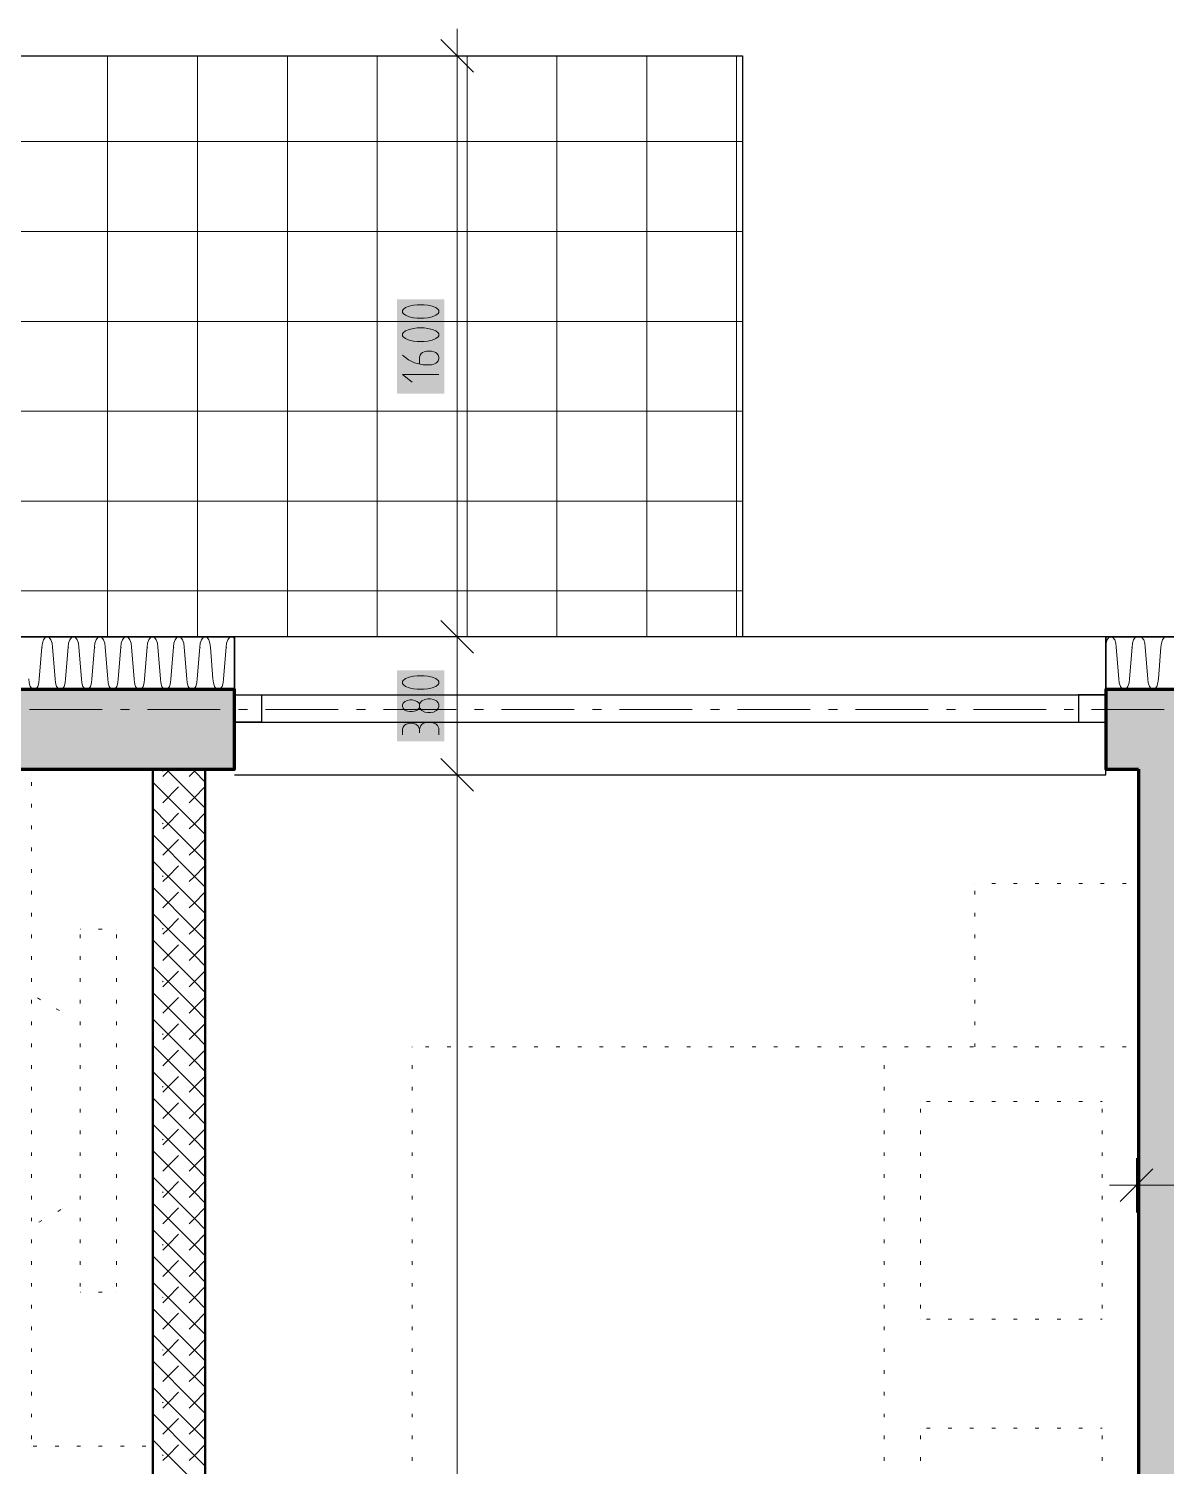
# Model space of a CAD drawing. Header units: millimetres. Extents: x 0 to 594, y 0 to 420.
# Drawn here: x 378.75 to 410.86, y 320.67 to 361.26 of the extents above; entities that cross this region are included whole.
import ezdxf

# ---------------------------------------------------------------- set-up
doc = ezdxf.new("R2010")
doc.units = ezdxf.units.MM
doc.header["$LTSCALE"] = 8
for name, color, linetype in [('PDF_Koty delkove', 7, 'Continuous'), ('PDF_Nabytek', 7, 'Continuous'), ('PDF_Obecne 0.25', 7, 'Continuous'), ('PDF_Okna', 7, 'Continuous'), ('PDF_Osy hlavni', 7, 'Continuous'), ('PDF_Pricky zdene', 7, 'Continuous'), ('PDF_Srafy', 7, 'Continuous'), ('PDF_Steny obvodove nosne', 7, 'Continuous'), ('PDF_Zatepleni', 7, 'Continuous')]:
    doc.layers.add(name, color=color, linetype=linetype)

msp = doc.modelspace()

# ---------------------------------------------------------------- linework, layer by layer
at = {"layer": 'PDF_Koty delkove', "lineweight": 18}
for points in [[(390.838, 360.489), (390.838, 361.258)], [(391.299, 360.028), (390.377, 360.951)], [(391.607, 360.489), (390.838, 360.489), (390.069, 360.489)], [(390.838, 253.839), (390.838, 256.401), (390.838, 259.169), (390.838, 261.649), (390.838, 289.56), (390.838, 291.046), (390.838, 340.194), (390.838, 344.089), (390.838, 360.489)], [(389.914, 353.467), (389.709, 353.467), (389.608, 353.453), (389.488, 353.426), (389.386, 353.385), (389.317, 353.33), (389.3, 353.303), (389.3, 353.248), (389.317, 353.22), (389.386, 353.166), (389.488, 353.125), (389.608, 353.097), (389.709, 353.083), (389.914, 353.083), (390.017, 353.097), (390.137, 353.125), (390.239, 353.166), (390.308, 353.22), (390.325, 353.248), (390.325, 353.303), (390.308, 353.33), (390.239, 353.385), (390.137, 353.426)], [(390.137, 353.426), (390.017, 353.453), (389.914, 353.467)], [(390.119, 351.769), (389.881, 351.769), (389.642, 351.824), (389.471, 351.906), (389.3, 352.044)], [(389.778, 351.797), (389.778, 351.988), (389.796, 352.044), (389.829, 352.085), (389.864, 352.112), (389.914, 352.139), (389.983, 352.153), (390.119, 352.153), (390.188, 352.139), (390.239, 352.112), (390.273, 352.085), (390.308, 352.044), (390.325, 351.988), (390.325, 351.934), (390.308, 351.879), (390.273, 351.838), (390.239, 351.811), (390.188, 351.783), (390.119, 351.769)], [(390.325, 351.496), (389.3, 351.496), (389.573, 351.277)], [(391.299, 343.628), (390.377, 344.551)], [(391.607, 344.089), (390.838, 344.089), (390.069, 344.089)], [(389.778, 342.087), (389.761, 342.06), (389.709, 342.019), (389.642, 341.992), (389.573, 341.978), (389.504, 341.978), (389.437, 341.992), (389.368, 342.019), (389.317, 342.074), (389.3, 342.115), (389.3, 342.17), (389.317, 342.211), (389.368, 342.266), (389.437, 342.293)], [(389.437, 342.293), (389.504, 342.307), (389.573, 342.307), (389.642, 342.293), (389.709, 342.266), (389.761, 342.225), (389.778, 342.198)], [(389.3, 341.321), (389.3, 341.485), (389.317, 341.54), (389.352, 341.595)], [(389.352, 341.595), (389.403, 341.623), (389.504, 341.65), (389.573, 341.65), (389.676, 341.623), (389.744, 341.568), (389.778, 341.485), (389.778, 341.376)], [(390.325, 341.321), (390.325, 341.513), (390.291, 341.581), (390.239, 341.636), (390.154, 341.663), (390.086, 341.677), (390.017, 341.677), (389.932, 341.663), (389.864, 341.636), (389.813, 341.581), (389.778, 341.485)], [(391.299, 339.733), (390.377, 340.656)], [(391.607, 340.194), (390.838, 340.194), (390.069, 340.194)], [(410.023, 329.372), (410.023, 328.604), (410.023, 327.835)], [(410.485, 329.065), (409.562, 328.142)], [(410.023, 328.604), (409.255, 328.604)], [(545.22, 328.604), (541.427, 328.604), (538.053, 328.604), (499.608, 328.604), (496.84, 328.604), (455.328, 328.604), (452.56, 328.604), (412.176, 328.604), (410.023, 328.604)]]:
    msp.add_lwpolyline(points, dxfattribs=at)
for points in [[(389.914, 352.81), (389.709, 352.81), (389.608, 352.796), (389.488, 352.769), (389.386, 352.728), (389.317, 352.673), (389.3, 352.646), (389.3, 352.591), (389.317, 352.563), (389.386, 352.509), (389.488, 352.468), (389.608, 352.44), (389.709, 352.426), (389.914, 352.426), (390.017, 352.44), (390.137, 352.468), (390.239, 352.509), (390.308, 352.563), (390.325, 352.591), (390.325, 352.646), (390.308, 352.673), (390.239, 352.728), (390.137, 352.769), (390.017, 352.796)], [(389.914, 342.991), (389.709, 342.991), (389.608, 342.977), (389.488, 342.95), (389.386, 342.909), (389.317, 342.855), (389.3, 342.827), (389.3, 342.772), (389.317, 342.745), (389.386, 342.69), (389.488, 342.649), (389.608, 342.621), (389.709, 342.607), (389.914, 342.607), (390.017, 342.621), (390.137, 342.649), (390.239, 342.69), (390.308, 342.745), (390.325, 342.772), (390.325, 342.827), (390.308, 342.855), (390.239, 342.909), (390.137, 342.95), (390.017, 342.977)], [(390.086, 342.334), (390.017, 342.334), (389.932, 342.32), (389.847, 342.28), (389.796, 342.225), (389.778, 342.198), (389.778, 342.087), (389.796, 342.06), (389.847, 342.005), (389.932, 341.964), (390.017, 341.95), (390.086, 341.95), (390.171, 341.964), (390.257, 342.005), (390.308, 342.06), (390.325, 342.115), (390.325, 342.17), (390.308, 342.225), (390.257, 342.28), (390.171, 342.32)]]:
    msp.add_lwpolyline(points, close=True, dxfattribs=at)
at = {"layer": 'PDF_Koty delkove', "color": 7, "lineweight": 18, "true_color": 0xffffff, "transparency": 33554559}
for points in [[(390.479, 350.958), (390.479, 353.62), (389.147, 350.958), (389.147, 353.62)], [(390.479, 341.14), (390.479, 343.144), (389.147, 341.14), (389.147, 343.144)]]:
    msp.add_solid(points, dxfattribs=at)
at = {"layer": 'PDF_Nabytek', "lineweight": 13}
for points in [[(378.821, 340.194), (378.821, 340.194)], [(382.246, 340.194), (382.246, 340.194)], [(378.821, 339.885), (378.821, 339.987)], [(382.246, 339.885), (382.246, 339.987)], [(378.821, 339.27), (378.821, 339.372)], [(382.246, 339.27), (382.246, 339.372)], [(378.821, 338.655), (378.821, 338.757)], [(382.246, 338.655), (382.246, 338.757)], [(378.821, 338.04), (378.821, 338.142)], [(382.246, 338.04), (382.246, 338.142)], [(378.821, 337.425), (378.821, 337.527)], [(382.246, 337.425), (382.246, 337.527)], [(378.821, 336.81), (378.821, 336.912)], [(382.246, 336.81), (382.246, 336.912)], [(405.462, 337.119), (405.462, 337.119)], [(405.462, 337.119), (405.462, 337.119)], [(405.462, 336.81), (405.462, 336.912)], [(406.037, 337.119), (405.934, 337.119)], [(406.652, 337.119), (406.549, 337.119)], [(407.267, 337.119), (407.164, 337.119)], [(407.882, 337.119), (407.779, 337.119)], [(408.497, 337.119), (408.394, 337.119)], [(409.112, 337.119), (409.009, 337.119)], [(409.727, 337.119), (409.624, 337.119)], [(410.075, 337.119), (410.075, 337.119)], [(410.075, 337.119), (410.075, 337.119)], [(410.075, 336.81), (410.075, 336.912)], [(378.821, 336.195), (378.821, 336.297)], [(382.246, 336.195), (382.246, 336.297)], [(405.462, 336.195), (405.462, 336.297)], [(410.075, 336.195), (410.075, 336.297)], [(378.821, 335.58), (378.821, 335.682)], [(380.207, 335.838), (380.196, 335.838)], [(380.196, 335.838), (380.196, 335.838)], [(380.196, 335.838), (380.196, 335.838)], [(380.196, 335.58), (380.196, 335.682)], [(380.822, 335.838), (380.72, 335.838)], [(381.221, 335.838), (381.221, 335.838)], [(381.221, 335.838), (381.221, 335.838)], [(381.221, 335.58), (381.221, 335.682)], [(382.246, 335.58), (382.246, 335.682)], [(405.462, 335.58), (405.462, 335.682)], [(410.075, 335.58), (410.075, 335.682)], [(378.821, 334.965), (378.821, 335.067)], [(380.196, 334.965), (380.196, 335.067)], [(381.221, 334.965), (381.221, 335.067)], [(382.246, 334.965), (382.246, 335.067)], [(405.462, 334.965), (405.462, 335.067)], [(410.075, 334.965), (410.075, 335.067)], [(378.821, 334.35), (378.821, 334.452)], [(380.196, 334.35), (380.196, 334.452)], [(381.221, 334.35), (381.221, 334.452)], [(382.246, 334.35), (382.246, 334.452)], [(405.462, 334.35), (405.462, 334.452)], [(410.075, 334.35), (410.075, 334.452)], [(378.821, 333.735), (378.821, 333.837)], [(379.079, 333.842), (378.99, 333.893)], [(380.196, 333.735), (380.196, 333.837)], [(381.221, 333.735), (381.221, 333.837)], [(382.246, 333.735), (382.246, 333.837)], [(405.462, 333.735), (405.462, 333.837)], [(410.075, 333.735), (410.075, 333.837)], [(379.611, 333.534), (379.523, 333.585)], [(379.708, 333.478), (379.708, 333.478)], [(378.821, 333.12), (378.821, 333.222)], [(380.196, 333.12), (380.196, 333.222)], [(381.221, 333.12), (381.221, 333.222)], [(382.246, 333.12), (382.246, 333.222)], [(405.462, 333.12), (405.462, 333.222)], [(410.075, 333.12), (410.075, 333.222)], [(378.821, 332.505), (378.821, 332.607)], [(380.196, 332.505), (380.196, 332.607)], [(381.221, 332.505), (381.221, 332.607)], [(382.246, 332.505), (382.246, 332.607)], [(389.575, 332.505), (389.575, 332.507)], [(389.575, 332.507), (389.575, 332.507)], [(389.575, 332.507), (389.575, 332.507)], [(390.047, 332.507), (389.944, 332.507)], [(390.662, 332.507), (390.559, 332.507)], [(391.277, 332.507), (391.174, 332.507)], [(391.892, 332.507), (391.789, 332.507)], [(392.507, 332.507), (392.404, 332.507)], [(393.122, 332.507), (393.019, 332.507)], [(393.737, 332.507), (393.634, 332.507)], [(394.352, 332.507), (394.249, 332.507)], [(394.967, 332.507), (394.864, 332.507)], [(395.582, 332.507), (395.479, 332.507)], [(396.197, 332.507), (396.094, 332.507)], [(396.812, 332.507), (396.709, 332.507)], [(397.427, 332.507), (397.324, 332.507)], [(398.042, 332.507), (397.939, 332.507)], [(398.657, 332.507), (398.554, 332.507)], [(399.272, 332.507), (399.169, 332.507)], [(399.887, 332.507), (399.784, 332.507)], [(400.502, 332.507), (400.399, 332.507)], [(401.117, 332.507), (401.014, 332.507)], [(401.732, 332.507), (401.629, 332.507)], [(402.347, 332.507), (402.244, 332.507)], [(402.962, 332.507), (402.859, 332.507)], [(402.9, 332.505), (402.9, 332.507)], [(402.9, 332.507), (402.9, 332.507)], [(403.577, 332.507), (403.474, 332.507)], [(404.192, 332.507), (404.089, 332.507)], [(404.807, 332.507), (404.704, 332.507)], [(405.422, 332.507), (405.319, 332.507)], [(405.462, 332.507), (405.462, 332.607)], [(405.462, 332.507), (405.462, 332.507)], [(406.037, 332.507), (405.934, 332.507)], [(406.652, 332.507), (406.549, 332.507)], [(407.267, 332.507), (407.164, 332.507)], [(407.882, 332.507), (407.779, 332.507)], [(408.497, 332.507), (408.394, 332.507)], [(409.112, 332.507), (409.009, 332.507)], [(409.727, 332.507), (409.624, 332.507)], [(410.075, 332.507), (410.075, 332.607)], [(410.075, 332.507), (410.075, 332.507)], [(410.075, 332.505), (410.075, 332.507)], [(410.075, 332.507), (410.075, 332.507)], [(410.075, 332.507), (410.075, 332.507)], [(378.821, 331.89), (378.821, 331.992)], [(380.196, 331.89), (380.196, 331.992)], [(381.221, 331.89), (381.221, 331.992)], [(382.246, 331.89), (382.246, 331.992)], [(389.575, 331.89), (389.575, 331.992)], [(402.9, 331.89), (402.9, 331.992)], [(410.075, 331.89), (410.075, 331.992)], [(378.821, 331.275), (378.821, 331.377)], [(380.196, 331.275), (380.196, 331.377)], [(381.221, 331.275), (381.221, 331.377)], [(382.246, 331.275), (382.246, 331.377)], [(389.575, 331.275), (389.575, 331.377)], [(402.9, 331.275), (402.9, 331.377)], [(410.075, 331.275), (410.075, 331.377)], [(403.925, 330.97), (403.925, 330.97)], [(403.925, 330.97), (403.925, 330.97)], [(404.192, 330.97), (404.089, 330.97)], [(404.807, 330.97), (404.704, 330.97)], [(405.422, 330.97), (405.319, 330.97)], [(406.037, 330.97), (405.934, 330.97)], [(406.652, 330.97), (406.549, 330.97)], [(407.267, 330.97), (407.164, 330.97)], [(407.882, 330.97), (407.779, 330.97)], [(408.497, 330.97), (408.394, 330.97)], [(409.05, 330.97), (409.009, 330.97)], [(409.05, 330.97), (409.05, 330.97)], [(378.821, 330.66), (378.821, 330.762)], [(380.196, 330.66), (380.196, 330.762)], [(381.221, 330.66), (381.221, 330.762)], [(382.246, 330.66), (382.246, 330.762)], [(389.575, 330.66), (389.575, 330.762)], [(402.9, 330.66), (402.9, 330.762)], [(403.925, 330.66), (403.925, 330.762)], [(409.05, 330.66), (409.05, 330.762)], [(410.075, 330.66), (410.075, 330.762)], [(378.821, 330.045), (378.821, 330.147)], [(380.196, 330.045), (380.196, 330.147)], [(381.221, 330.045), (381.221, 330.147)], [(382.246, 330.045), (382.246, 330.147)], [(389.575, 330.045), (389.575, 330.147)], [(402.9, 330.045), (402.9, 330.147)], [(403.925, 330.045), (403.925, 330.147)], [(409.05, 330.045), (409.05, 330.147)], [(410.075, 330.045), (410.075, 330.147)], [(378.821, 329.43), (378.821, 329.532)], [(380.196, 329.43), (380.196, 329.532)], [(381.221, 329.43), (381.221, 329.532)], [(382.246, 329.43), (382.246, 329.532)], [(389.575, 329.43), (389.575, 329.532)], [(402.9, 329.43), (402.9, 329.532)], [(403.925, 329.43), (403.925, 329.532)], [(409.05, 329.43), (409.05, 329.532)], [(410.075, 329.43), (410.075, 329.532)], [(378.821, 328.815), (378.821, 328.917)], [(380.196, 328.815), (380.196, 328.917)], [(381.221, 328.815), (381.221, 328.917)], [(382.246, 328.815), (382.246, 328.917)], [(389.575, 328.815), (389.575, 328.917)], [(402.9, 328.815), (402.9, 328.917)], [(403.925, 328.815), (403.925, 328.917)], [(409.05, 328.815), (409.05, 328.917)], [(410.075, 328.815), (410.075, 328.917)], [(378.821, 328.2), (378.821, 328.302)], [(380.196, 328.2), (380.196, 328.302)], [(381.221, 328.2), (381.221, 328.302)], [(382.246, 328.2), (382.246, 328.302)], [(389.575, 328.2), (389.575, 328.302)], [(402.9, 328.2), (402.9, 328.302)], [(403.925, 328.2), (403.925, 328.302)], [(409.05, 328.2), (409.05, 328.302)], [(410.075, 328.2), (410.075, 328.302)], [(378.821, 327.585), (378.821, 327.687)], [(379.032, 327.558), (379.121, 327.609)], [(379.565, 327.866), (379.654, 327.917)], [(379.708, 327.948), (379.708, 327.948)], [(380.196, 327.585), (380.196, 327.687)], [(381.221, 327.585), (381.221, 327.687)], [(382.246, 327.585), (382.246, 327.687)], [(389.575, 327.585), (389.575, 327.687)], [(402.9, 327.585), (402.9, 327.687)], [(403.925, 327.585), (403.925, 327.687)], [(409.05, 327.585), (409.05, 327.687)], [(410.075, 327.585), (410.075, 327.687)], [(378.821, 326.97), (378.821, 327.072)], [(380.196, 326.97), (380.196, 327.072)], [(381.221, 326.97), (381.221, 327.072)], [(382.246, 326.97), (382.246, 327.072)], [(389.575, 326.97), (389.575, 327.072)], [(402.9, 326.97), (402.9, 327.072)], [(403.925, 326.97), (403.925, 327.072)], [(409.05, 326.97), (409.05, 327.072)], [(410.075, 326.97), (410.075, 327.072)], [(378.821, 326.355), (378.821, 326.457)], [(380.196, 326.355), (380.196, 326.457)], [(381.221, 326.355), (381.221, 326.457)], [(382.246, 326.355), (382.246, 326.457)], [(389.575, 326.355), (389.575, 326.457)], [(402.9, 326.355), (402.9, 326.457)], [(403.925, 326.355), (403.925, 326.457)], [(409.05, 326.355), (409.05, 326.457)], [(410.075, 326.355), (410.075, 326.457)], [(378.821, 325.74), (378.821, 325.842)], [(380.196, 325.74), (380.196, 325.842)], [(380.207, 325.588), (380.196, 325.588)], [(380.196, 325.588), (380.196, 325.588)], [(380.196, 325.588), (380.196, 325.588)], [(380.822, 325.588), (380.72, 325.588)], [(381.221, 325.74), (381.221, 325.842)], [(381.221, 325.588), (381.221, 325.588)], [(381.221, 325.588), (381.221, 325.588)], [(382.246, 325.74), (382.246, 325.842)], [(389.575, 325.74), (389.575, 325.842)], [(402.9, 325.74), (402.9, 325.842)], [(403.925, 325.74), (403.925, 325.842)], [(409.05, 325.74), (409.05, 325.842)], [(410.075, 325.74), (410.075, 325.842)], [(378.821, 325.125), (378.821, 325.227)], [(382.246, 325.125), (382.246, 325.227)], [(389.575, 325.125), (389.575, 325.227)], [(402.9, 325.125), (402.9, 325.227)], [(403.925, 325.125), (403.925, 325.227)], [(409.05, 325.125), (409.05, 325.227)], [(410.075, 325.125), (410.075, 325.227)], [(403.925, 324.82), (403.925, 324.82)], [(403.925, 324.82), (403.925, 324.82)], [(404.192, 324.82), (404.089, 324.82)], [(404.807, 324.82), (404.704, 324.82)], [(405.422, 324.82), (405.319, 324.82)], [(406.037, 324.82), (405.934, 324.82)], [(406.652, 324.82), (406.549, 324.82)], [(407.267, 324.82), (407.164, 324.82)], [(407.882, 324.82), (407.779, 324.82)], [(408.497, 324.82), (408.394, 324.82)], [(409.05, 324.82), (409.009, 324.82)], [(409.05, 324.82), (409.05, 324.82)], [(409.05, 324.82), (409.05, 324.82)], [(378.821, 324.51), (378.821, 324.612)], [(382.246, 324.51), (382.246, 324.612)], [(389.575, 324.51), (389.575, 324.612)], [(402.9, 324.51), (402.9, 324.612)], [(410.075, 324.51), (410.075, 324.612)], [(378.821, 323.895), (378.821, 323.997)], [(382.246, 323.895), (382.246, 323.997)], [(389.575, 323.895), (389.575, 323.997)], [(402.9, 323.895), (402.9, 323.997)], [(410.075, 323.895), (410.075, 323.997)], [(378.821, 323.28), (378.821, 323.382)], [(382.246, 323.28), (382.246, 323.382)], [(389.575, 323.28), (389.575, 323.382)], [(402.9, 323.28), (402.9, 323.382)], [(410.075, 323.28), (410.075, 323.382)], [(378.821, 322.665), (378.821, 322.767)], [(382.246, 322.665), (382.246, 322.767)], [(389.575, 322.665), (389.575, 322.767)], [(402.9, 322.665), (402.9, 322.767)], [(410.075, 322.665), (410.075, 322.767)], [(378.821, 322.05), (378.821, 322.152)], [(382.246, 322.05), (382.246, 322.152)], [(389.575, 322.05), (389.575, 322.152)], [(402.9, 322.05), (402.9, 322.152)], [(410.075, 322.05), (410.075, 322.152)], [(378.821, 321.435), (378.821, 321.537)], [(382.246, 321.435), (382.246, 321.537)], [(389.575, 321.435), (389.575, 321.537)], [(402.9, 321.435), (402.9, 321.537)], [(403.925, 321.745), (403.925, 321.745)], [(403.925, 321.745), (403.925, 321.745)], [(403.925, 321.435), (403.925, 321.537)], [(404.192, 321.745), (404.089, 321.745)], [(404.807, 321.745), (404.704, 321.745)], [(405.422, 321.745), (405.319, 321.745)], [(406.037, 321.745), (405.934, 321.745)], [(406.652, 321.745), (406.549, 321.745)], [(407.267, 321.745), (407.164, 321.745)], [(407.882, 321.745), (407.779, 321.745)], [(408.497, 321.745), (408.394, 321.745)], [(409.05, 321.745), (409.009, 321.745)], [(409.05, 321.745), (409.05, 321.745)], [(409.05, 321.745), (409.05, 321.745)], [(409.05, 321.435), (409.05, 321.537)], [(410.075, 321.435), (410.075, 321.537)], [(378.821, 321.232), (378.821, 321.232)], [(378.821, 321.232), (378.821, 321.232)], [(378.977, 321.232), (378.875, 321.232)], [(379.592, 321.232), (379.49, 321.232)], [(380.207, 321.232), (380.105, 321.232)], [(380.822, 321.232), (380.72, 321.232)], [(381.437, 321.232), (381.335, 321.232)], [(382.052, 321.232), (381.95, 321.232)], [(382.246, 321.232), (382.246, 321.232)], [(382.246, 321.232), (382.246, 321.232)], [(389.575, 320.82), (389.575, 320.922)], [(402.9, 320.82), (402.9, 320.922)], [(403.925, 320.82), (403.925, 320.922)], [(409.05, 320.82), (409.05, 320.922)], [(410.075, 320.82), (410.075, 320.922)]]:
    msp.add_lwpolyline(points, dxfattribs=at)
at = {"layer": 'PDF_Obecne 0.25', "lineweight": 25}
for points in [[(367.128, 360.489), (398.902, 360.489)], [(398.902, 360.489), (398.902, 344.089)]]:
    msp.add_lwpolyline(points, dxfattribs=at)
at = {"layer": 'PDF_Okna', "lineweight": 25}
for points in [[(384.552, 340.194), (409.152, 340.194), (409.152, 342.808), (409.152, 344.089), (384.552, 344.089)], [(384.552, 342.449), (409.152, 342.449)], [(384.552, 341.681), (409.152, 341.681)]]:
    msp.add_lwpolyline(points, dxfattribs=at)
for points in [[(384.552, 342.449), (385.321, 342.449), (385.321, 341.681), (384.552, 341.681)], [(409.152, 342.449), (408.383, 342.449), (408.383, 341.681), (409.152, 341.681)]]:
    msp.add_lwpolyline(points, close=True, dxfattribs=at)
at = {"layer": 'PDF_Osy hlavni', "lineweight": 18}
for points in [[(380.822, 342.039), (378.772, 342.039)], [(381.591, 342.039), (381.335, 342.039)], [(384.153, 342.039), (382.103, 342.039)], [(384.922, 342.039), (384.666, 342.039)], [(387.485, 342.039), (385.435, 342.039)], [(388.253, 342.039), (387.997, 342.039)], [(390.816, 342.039), (388.766, 342.039)], [(391.584, 342.039), (391.328, 342.039)], [(394.147, 342.039), (392.097, 342.039)], [(394.916, 342.039), (394.659, 342.039)], [(397.478, 342.039), (395.428, 342.039)], [(398.247, 342.039), (397.991, 342.039)], [(400.809, 342.039), (398.759, 342.039)], [(401.578, 342.039), (401.322, 342.039)], [(404.141, 342.039), (402.091, 342.039)], [(404.909, 342.039), (404.653, 342.039)], [(407.472, 342.039), (405.422, 342.039)], [(408.241, 342.039), (407.984, 342.039)], [(410.803, 342.039), (408.753, 342.039)]]:
    msp.add_lwpolyline(points, dxfattribs=at)
at = {"layer": 'PDF_Pricky zdene', "lineweight": 50}
msp.add_lwpolyline([(383.732, 291.046), (383.732, 340.194), (383.732, 340.348), (382.246, 340.348), (382.246, 340.194), (382.246, 291.046), (383.732, 291.046)], close=True, dxfattribs=at)
at = {"layer": 'PDF_Pricky zdene', "lineweight": 9}
for points in [[(382.533, 340.148), (382.682, 340.297)], [(382.682, 340.297), (382.631, 340.348)], [(383.425, 339.554), (382.682, 340.297), (382.733, 340.348)], [(383.276, 340.148), (383.425, 340.297)], [(383.732, 339.989), (383.425, 340.297), (383.374, 340.348)], [(383.425, 340.297), (383.476, 340.348)], [(383.732, 338.503), (383.425, 338.811), (382.246, 339.989)], [(382.533, 339.405), (382.979, 339.851)], [(383.276, 339.405), (383.425, 339.554), (383.722, 339.851)], [(383.732, 339.246), (383.425, 339.554)], [(382.682, 338.811), (382.246, 339.246)], [(383.732, 337.76), (383.425, 338.068), (382.682, 338.811), (382.979, 339.108)], [(383.425, 338.811), (383.722, 339.108)], [(382.533, 338.662), (382.682, 338.811)], [(383.276, 338.662), (383.425, 338.811)], [(383.732, 337.017), (383.425, 337.324), (382.246, 338.503)], [(382.533, 337.919), (382.979, 338.365)], [(383.425, 338.068), (383.722, 338.365)], [(382.682, 337.324), (382.246, 337.76)], [(383.276, 337.919), (383.425, 338.068)], [(382.533, 337.176), (382.682, 337.324)], [(383.732, 336.274), (383.425, 336.581), (382.682, 337.324), (382.979, 337.622)], [(383.276, 337.176), (383.425, 337.324)], [(383.425, 337.324), (383.722, 337.622)], [(383.732, 335.531), (383.425, 335.838), (382.246, 337.017)], [(382.533, 336.433), (382.979, 336.879)], [(383.276, 336.433), (383.425, 336.581)], [(383.425, 336.581), (383.722, 336.879)], [(382.682, 335.838), (382.246, 336.274)], [(383.732, 334.788), (383.425, 335.095), (382.682, 335.838), (382.979, 336.135)], [(383.425, 335.838), (383.722, 336.135)], [(382.533, 335.69), (382.682, 335.838)], [(383.276, 335.69), (383.425, 335.838)], [(383.732, 334.045), (383.425, 334.352), (382.246, 335.531)], [(382.533, 334.947), (382.979, 335.392)], [(383.425, 335.095), (383.722, 335.392)], [(383.276, 334.947), (383.425, 335.095)], [(382.682, 334.352), (382.246, 334.788)], [(383.732, 333.301), (383.425, 333.609), (382.682, 334.352), (382.979, 334.649)], [(383.425, 334.352), (383.722, 334.649)], [(382.533, 334.203), (382.682, 334.352)], [(383.276, 334.203), (383.425, 334.352)], [(383.732, 332.558), (383.425, 332.866), (382.246, 334.045)], [(382.533, 333.46), (382.979, 333.906)], [(383.425, 333.609), (383.722, 333.906)], [(382.682, 332.866), (382.246, 333.301)], [(383.276, 333.46), (383.425, 333.609)], [(382.533, 332.717), (382.682, 332.866)], [(383.732, 331.815), (383.425, 332.123), (382.682, 332.866), (382.979, 333.163)], [(383.276, 332.717), (383.425, 332.866)], [(383.425, 332.866), (383.722, 333.163)], [(383.732, 331.072), (383.425, 331.38), (382.246, 332.558)], [(382.533, 331.974), (382.979, 332.42)], [(383.276, 331.974), (383.425, 332.123)], [(383.425, 332.123), (383.722, 332.42)], [(382.682, 331.38), (382.246, 331.815)], [(383.732, 330.329), (383.425, 330.636), (382.682, 331.38), (382.979, 331.677)], [(383.425, 331.38), (383.722, 331.677)], [(382.533, 331.231), (382.682, 331.38)], [(383.276, 331.231), (383.425, 331.38)], [(383.732, 329.586), (383.425, 329.893), (382.246, 331.072)], [(382.533, 330.488), (382.979, 330.934)], [(383.425, 330.636), (383.722, 330.934)], [(383.276, 330.488), (383.425, 330.636)], [(382.682, 329.893), (382.246, 330.329)], [(383.732, 328.843), (383.425, 329.15), (382.682, 329.893), (382.979, 330.191)], [(383.425, 329.893), (383.722, 330.191)], [(382.533, 329.745), (382.682, 329.893)], [(383.276, 329.745), (383.425, 329.893)], [(383.732, 328.1), (383.425, 328.407), (382.246, 329.586)], [(382.533, 329.002), (382.979, 329.447)], [(383.425, 329.15), (383.722, 329.447)], [(382.682, 328.407), (382.246, 328.843)], [(383.276, 329.002), (383.425, 329.15)], [(382.533, 328.258), (382.682, 328.407)], [(383.732, 327.356), (383.425, 327.664), (382.682, 328.407), (382.979, 328.704)], [(383.276, 328.258), (383.425, 328.407)], [(383.425, 328.407), (383.722, 328.704)], [(383.425, 326.921), (382.246, 328.1)], [(382.533, 327.515), (382.979, 327.961)], [(383.276, 327.515), (383.425, 327.664)], [(383.425, 327.664), (383.722, 327.961)], [(382.682, 326.921), (382.246, 327.356)], [(382.682, 326.921), (382.979, 327.218)], [(383.732, 326.613), (383.425, 326.921), (383.722, 327.218)], [(382.533, 326.772), (382.682, 326.921)], [(383.425, 326.178), (382.682, 326.921)], [(383.276, 326.772), (383.425, 326.921)], [(383.425, 325.435), (382.246, 326.613)], [(382.533, 326.029), (382.979, 326.475)], [(383.425, 326.178), (383.722, 326.475)], [(383.732, 325.87), (383.425, 326.178), (383.276, 326.029)], [(382.682, 325.435), (382.246, 325.87)], [(382.682, 325.435), (382.979, 325.732)], [(383.732, 325.127), (383.425, 325.435), (383.722, 325.732)], [(383.425, 323.948), (382.246, 325.127)], [(382.533, 325.286), (382.682, 325.435)], [(383.425, 324.691), (382.682, 325.435)], [(383.276, 325.286), (383.425, 325.435)], [(382.533, 324.543), (382.979, 324.989)], [(383.425, 324.691), (383.722, 324.989)], [(382.682, 323.948), (382.246, 324.384)], [(383.732, 324.384), (383.425, 324.691), (383.276, 324.543)], [(382.533, 323.8), (382.682, 323.948)], [(382.682, 323.948), (382.979, 324.246)], [(383.425, 323.205), (382.682, 323.948)], [(383.276, 323.8), (383.425, 323.948)], [(383.732, 323.641), (383.425, 323.948), (383.722, 324.246)], [(383.425, 322.462), (382.246, 323.641)], [(382.533, 323.057), (382.979, 323.502)], [(383.425, 323.205), (383.722, 323.502)], [(383.732, 322.898), (383.425, 323.205), (383.276, 323.057)], [(382.682, 322.462), (382.246, 322.898)], [(383.732, 321.412), (383.425, 321.719), (382.682, 322.462), (382.979, 322.759)], [(383.732, 322.155), (383.425, 322.462), (383.722, 322.759)], [(382.533, 322.313), (382.682, 322.462)], [(383.276, 322.313), (383.425, 322.462)], [(383.425, 320.976), (382.246, 322.155)], [(382.533, 321.57), (382.979, 322.016)], [(383.425, 321.719), (383.722, 322.016)], [(383.276, 321.57), (383.425, 321.719)], [(382.682, 320.976), (382.246, 321.412)], [(383.425, 320.233), (382.682, 320.976), (382.979, 321.273)], [(383.732, 320.668), (383.425, 320.976), (383.722, 321.273)], [(382.533, 320.827), (382.682, 320.976)], [(383.276, 320.827), (383.425, 320.976)]]:
    msp.add_lwpolyline(points, dxfattribs=at)
at = {"layer": 'PDF_Pricky zdene', "lineweight": 9, "transparency": 33554559}
for points in [[(382.533, 340.277), (382.51, 340.3), (382.556, 340.3), (382.533, 340.323)], [(383.425, 340.274), (383.402, 340.297), (383.448, 340.297), (383.425, 340.32)], [(382.533, 338.791), (382.51, 338.814), (382.556, 338.814), (382.533, 338.837)], [(383.425, 338.788), (383.402, 338.811), (383.448, 338.811), (383.425, 338.834)], [(382.533, 337.304), (382.51, 337.327), (382.556, 337.327), (382.533, 337.351)], [(383.425, 337.301), (383.402, 337.324), (383.448, 337.324), (383.425, 337.348)], [(382.533, 335.818), (382.51, 335.841), (382.556, 335.841), (382.533, 335.864)], [(383.425, 335.815), (383.402, 335.838), (383.448, 335.838), (383.425, 335.861)], [(382.533, 334.332), (382.51, 334.355), (382.556, 334.355), (382.533, 334.378)], [(383.425, 334.329), (383.402, 334.352), (383.448, 334.352), (383.425, 334.375)], [(382.533, 332.846), (382.51, 332.869), (382.556, 332.869), (382.533, 332.892)], [(383.425, 332.843), (383.402, 332.866), (383.448, 332.866), (383.425, 332.889)], [(382.533, 331.359), (382.51, 331.383), (382.556, 331.383), (382.533, 331.406)], [(383.425, 331.356), (383.402, 331.38), (383.448, 331.38), (383.425, 331.403)], [(382.533, 329.873), (382.51, 329.896), (382.556, 329.896), (382.533, 329.919)], [(383.425, 329.87), (383.402, 329.893), (383.448, 329.893), (383.425, 329.916)], [(382.533, 328.387), (382.51, 328.41), (382.556, 328.41), (382.533, 328.433)], [(383.425, 328.384), (383.402, 328.407), (383.448, 328.407), (383.425, 328.43)], [(382.533, 326.901), (382.51, 326.924), (382.556, 326.924), (382.533, 326.947)], [(383.425, 326.898), (383.402, 326.921), (383.448, 326.921), (383.425, 326.944)], [(382.533, 325.415), (382.51, 325.438), (382.556, 325.438), (382.533, 325.461)], [(383.425, 325.412), (383.402, 325.435), (383.448, 325.435), (383.425, 325.458)], [(382.533, 323.928), (382.51, 323.951), (382.556, 323.951), (382.533, 323.974)], [(383.425, 323.925), (383.402, 323.948), (383.448, 323.948), (383.425, 323.971)], [(382.533, 322.442), (382.51, 322.465), (382.556, 322.465), (382.533, 322.488)], [(383.425, 322.439), (383.402, 322.462), (383.448, 322.462), (383.425, 322.485)], [(382.533, 320.956), (382.51, 320.979), (382.556, 320.979), (382.533, 321.002)], [(383.425, 320.953), (383.402, 320.976), (383.448, 320.976), (383.425, 320.999)]]:
    msp.add_solid(points, dxfattribs=at)
at = {"layer": 'PDF_Srafy', "lineweight": 9}
for points in [[(380.974, 360.489), (380.974, 355.533), (380.974, 350.46), (380.974, 345.386), (380.974, 344.089)], [(383.511, 360.489), (383.511, 358.07), (383.511, 352.996), (383.511, 347.923), (383.511, 344.089)], [(386.048, 360.489), (386.048, 355.533), (386.048, 350.46), (386.048, 345.386), (386.048, 344.089)], [(388.584, 360.489), (388.584, 358.07), (388.584, 352.996), (388.584, 347.923), (388.584, 344.089)], [(391.121, 360.489), (391.121, 355.533), (391.121, 350.46), (391.121, 345.386), (391.121, 344.089)], [(393.658, 360.489), (393.658, 358.07)], [(396.195, 360.489), (396.195, 355.533)], [(398.731, 360.489), (398.731, 358.07), (398.731, 352.996), (398.731, 347.923)], [(398.902, 358.07), (398.731, 358.07), (393.658, 358.07), (388.584, 358.07), (383.511, 358.07), (378.438, 358.07), (373.364, 358.07), (368.291, 358.07), (367.127, 358.07)], [(393.658, 358.07), (393.658, 352.996), (393.658, 347.923), (393.658, 344.089)], [(398.902, 355.533), (396.195, 355.533), (391.121, 355.533), (386.048, 355.533), (380.974, 355.533), (375.901, 355.533), (370.827, 355.533), (367.127, 355.533)], [(396.195, 355.533), (396.195, 350.46), (396.195, 345.386), (396.195, 344.089)], [(398.902, 352.996), (398.731, 352.996), (393.658, 352.996), (388.584, 352.996), (383.511, 352.996), (378.438, 352.996), (373.364, 352.996), (368.291, 352.996), (367.127, 352.996)], [(398.902, 350.46), (396.195, 350.46), (391.121, 350.46), (386.048, 350.46), (380.974, 350.46), (375.901, 350.46), (370.827, 350.46), (367.127, 350.46)], [(398.902, 347.923), (398.731, 347.923), (393.658, 347.923), (388.584, 347.923), (383.511, 347.923), (378.438, 347.923), (373.364, 347.923), (368.291, 347.923), (367.127, 347.923)], [(398.731, 347.923), (398.731, 344.089)], [(398.902, 345.386), (396.195, 345.386), (391.121, 345.386), (386.048, 345.386), (380.974, 345.386), (375.901, 345.386), (370.827, 345.386), (367.127, 345.386)]]:
    msp.add_lwpolyline(points, dxfattribs=at)
at = {"layer": 'PDF_Steny obvodove nosne', "lineweight": 70}
msp.add_lwpolyline([(377.634, 340.348), (384.552, 340.348), (384.552, 342.603), (377.634, 342.603)], close=True, dxfattribs=at)
for points in [[(410.075, 342.603), (409.152, 342.603), (409.152, 340.348), (410.075, 340.348)], [(410.075, 340.348), (410.075, 340.194), (410.075, 256.606), (410.075, 253.993), (412.125, 253.993), (412.125, 256.606), (412.125, 256.914), (412.125, 259.681), (412.125, 283.564), (412.125, 285.05), (412.125, 340.194), (412.125, 342.603), (410.075, 342.603)]]:
    msp.add_lwpolyline(points, dxfattribs=at)
at = {"layer": 'PDF_Steny obvodove nosne', "color": 9, "lineweight": 9, "true_color": 0xc0c0c0, "transparency": 33554559}
for points in [[(377.634, 340.348), (384.552, 340.348), (377.634, 342.603), (384.552, 342.603)], [(409.152, 340.348), (410.075, 340.348), (409.152, 342.603), (410.075, 342.603)], [(412.125, 253.993), (412.125, 342.603), (410.075, 253.993), (410.075, 342.603)]]:
    msp.add_solid(points, dxfattribs=at)
at = {"layer": 'PDF_Zatepleni', "lineweight": 35}
msp.add_lwpolyline([(377.634, 342.603), (384.552, 342.603), (384.552, 342.808), (384.552, 344.089), (377.634, 344.089), (377.634, 342.808)], close=True, dxfattribs=at)
at = {"layer": 'PDF_Zatepleni', "lineweight": 9}
for points in [[(379.268, 344.089), (379.212, 344.067), (379.163, 344.002), (379.131, 343.906), (379.12, 343.792)], [(379.417, 343.792), (379.406, 343.906), (379.373, 344.002), (379.325, 344.067), (379.268, 344.089)], [(380.011, 344.089), (379.955, 344.067), (379.906, 344.002), (379.874, 343.906), (379.863, 343.792)], [(380.16, 343.792), (380.149, 343.906), (380.117, 344.002), (380.068, 344.067), (380.011, 344.089)], [(380.755, 344.089), (380.698, 344.067), (380.65, 344.002), (380.617, 343.906), (380.606, 343.792)], [(380.903, 343.792), (380.892, 343.906), (380.86, 344.002), (380.811, 344.067), (380.755, 344.089)], [(381.498, 344.089), (381.441, 344.067), (381.393, 344.002), (381.36, 343.906), (381.349, 343.792)], [(381.646, 343.792), (381.635, 343.906), (381.603, 344.002), (381.555, 344.067), (381.498, 344.089)], [(382.241, 344.089), (382.184, 344.067), (382.136, 344.002), (382.104, 343.906), (382.092, 343.792)], [(382.389, 343.792), (382.378, 343.906), (382.346, 344.002), (382.298, 344.067), (382.241, 344.089)], [(382.984, 344.089), (382.927, 344.067), (382.879, 344.002), (382.847, 343.906), (382.835, 343.792)], [(383.133, 343.792), (383.121, 343.906), (383.089, 344.002), (383.041, 344.067), (382.984, 344.089)], [(383.622, 344.002), (383.59, 343.906), (383.578, 343.792)], [(383.727, 344.089), (383.67, 344.067), (383.622, 344.002)], [(383.876, 343.792), (383.864, 343.906), (383.832, 344.002), (383.784, 344.067), (383.727, 344.089)], [(384.47, 344.089), (384.413, 344.067), (384.365, 344.002), (384.333, 343.906), (384.322, 343.792)], [(384.552, 344.033), (384.527, 344.067), (384.47, 344.089)], [(409.657, 342.603), (409.615, 342.624), (409.567, 342.689), (409.534, 342.786), (409.523, 342.9), (409.449, 343.792), (409.438, 343.906), (409.406, 344.002), (409.357, 344.067), (409.301, 344.089), (409.244, 344.067), (409.196, 344.002), (409.163, 343.906), (409.152, 343.792)], [(410.075, 344.077), (410.044, 344.089), (409.987, 344.067), (409.939, 344.002), (409.906, 343.906), (409.895, 343.792), (409.822, 342.9), (409.81, 342.786), (409.778, 342.689), (409.729, 342.624), (409.688, 342.603)], [(410.103, 344.089), (410.075, 344.075)], [(410.134, 344.089), (410.175, 344.068), (410.224, 344.003), (410.256, 343.906), (410.268, 343.792), (410.341, 342.9), (410.352, 342.787), (410.385, 342.69), (410.433, 342.626), (410.49, 342.603), (410.547, 342.626), (410.595, 342.69), (410.627, 342.787), (410.638, 342.9), (410.712, 343.792)], [(410.846, 344.089), (410.804, 344.068), (410.756, 344.003), (410.723, 343.906), (410.712, 343.792)], [(379.046, 342.9), (379.12, 343.792)], [(379.417, 343.792), (379.491, 342.9), (379.502, 342.786), (379.534, 342.689), (379.583, 342.624), (379.624, 342.603)], [(379.789, 342.9), (379.863, 343.792)], [(380.16, 343.792), (380.234, 342.9), (380.245, 342.786), (380.277, 342.689), (380.326, 342.624), (380.367, 342.603)], [(380.532, 342.9), (380.606, 343.792)], [(380.903, 343.792), (380.977, 342.9), (380.988, 342.786), (381.021, 342.689), (381.069, 342.624), (381.111, 342.603)], [(381.276, 342.9), (381.349, 343.792)], [(381.646, 343.792), (381.72, 342.9), (381.731, 342.786), (381.764, 342.689), (381.812, 342.624), (381.854, 342.603)], [(382.019, 342.9), (382.092, 343.792)], [(382.389, 343.792), (382.463, 342.9), (382.474, 342.786), (382.507, 342.689), (382.555, 342.624), (382.597, 342.603)], [(382.762, 342.9), (382.835, 343.792)], [(383.133, 343.792), (383.206, 342.9), (383.218, 342.786), (383.25, 342.689), (383.298, 342.624), (383.34, 342.603)], [(383.505, 342.9), (383.578, 343.792)], [(383.876, 343.792), (383.949, 342.9), (383.961, 342.786), (383.993, 342.689), (384.041, 342.624), (384.083, 342.603)], [(384.248, 342.9), (384.322, 343.792)], [(410.712, 343.792), (410.712, 343.792)], [(378.747, 342.9), (378.759, 342.786)], [(378.759, 342.786), (378.791, 342.689), (378.84, 342.624), (378.881, 342.603)], [(378.912, 342.603), (378.954, 342.624), (379.002, 342.689), (379.035, 342.786), (379.046, 342.9)], [(379.046, 342.9), (379.046, 342.9)], [(379.656, 342.603), (379.697, 342.624), (379.746, 342.689), (379.778, 342.786), (379.789, 342.9)], [(379.789, 342.9), (379.789, 342.9)], [(380.399, 342.603), (380.44, 342.624), (380.489, 342.689), (380.521, 342.786), (380.532, 342.9)], [(380.532, 342.9), (380.532, 342.9)], [(381.142, 342.603), (381.183, 342.624), (381.232, 342.689), (381.264, 342.786), (381.276, 342.9)], [(381.276, 342.9), (381.276, 342.9)], [(381.885, 342.603), (381.926, 342.624), (381.975, 342.689), (382.007, 342.786), (382.019, 342.9)], [(382.019, 342.9), (382.019, 342.9)], [(382.628, 342.603), (382.67, 342.624), (382.718, 342.689), (382.75, 342.786), (382.762, 342.9)], [(382.762, 342.9), (382.762, 342.9)], [(383.371, 342.603), (383.413, 342.624), (383.461, 342.689), (383.494, 342.786), (383.505, 342.9)], [(383.505, 342.9), (383.505, 342.9)], [(384.114, 342.603), (384.156, 342.624), (384.204, 342.689), (384.237, 342.786), (384.248, 342.9)], [(384.248, 342.9), (384.248, 342.9)], [(409.822, 342.9), (409.822, 342.9)]]:
    msp.add_lwpolyline(points, dxfattribs=at)
at = {"layer": 'PDF_Zatepleni', "lineweight": 35}
msp.add_lwpolyline([(412.125, 344.089), (410.075, 344.089), (409.152, 344.089), (409.152, 342.808), (409.152, 342.603), (410.075, 342.603), (412.125, 342.603), (412.125, 342.808)], dxfattribs=at)
at = {"layer": 'PDF_Zatepleni', "lineweight": 9, "transparency": 33554559}
for points in [[(379.12, 343.769), (379.097, 343.792), (379.143, 343.792), (379.12, 343.815)], [(379.863, 343.769), (379.84, 343.792), (379.886, 343.792), (379.863, 343.815)], [(380.606, 343.769), (380.583, 343.792), (380.629, 343.792), (380.606, 343.815)], [(381.349, 343.769), (381.326, 343.792), (381.372, 343.792), (381.349, 343.815)], [(382.092, 343.769), (382.069, 343.792), (382.115, 343.792), (382.092, 343.815)], [(382.835, 343.769), (382.812, 343.792), (382.858, 343.792), (382.835, 343.815)], [(383.578, 343.769), (383.555, 343.792), (383.602, 343.792), (383.578, 343.815)], [(384.322, 343.769), (384.299, 343.792), (384.345, 343.792), (384.322, 343.815)], [(409.152, 343.815), (409.175, 343.792), (409.152, 343.769)], [(409.895, 343.769), (409.872, 343.792), (409.918, 343.792), (409.895, 343.815)], [(410.638, 342.877), (410.615, 342.9), (410.661, 342.9), (410.638, 342.924)]]:
    msp.add_solid(points, dxfattribs=at)

doc.saveas('drawing.dxf')
